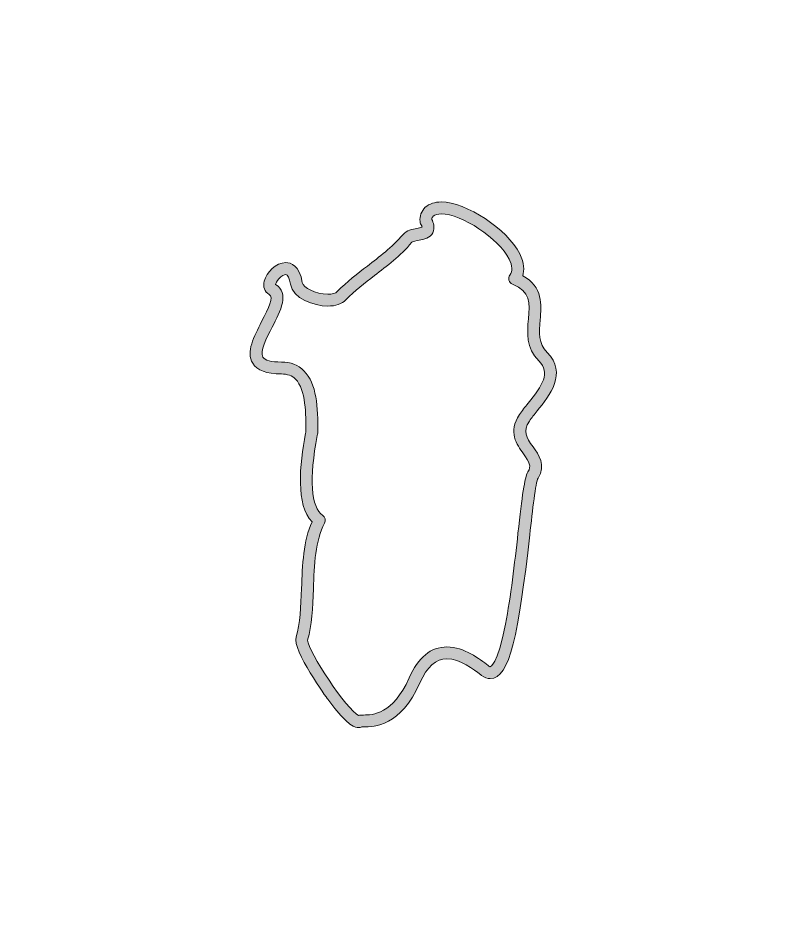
# Model space of a CAD drawing. Header units: inches. Extents: x 6 to 145, y -66 to 97.
# Drawn here: x 5.8 to 61.1, y -48.3 to 16.6 of the extents above; entities that cross this region are included whole.
import ezdxf

# ---------------------------------------------------------------- set-up
doc = ezdxf.new("R2010")
doc.units = ezdxf.units.IN
doc.header["$MEASUREMENT"] = 0
doc.layers.add('Livello 3', color=7, linetype='Continuous')

# ---------------------------------------------------------------- blocks, each defined once
blk = doc.blocks.new('block 2')
at = {"layer": 'Livello 3', "true_color": 0xffffff}
h = blk.add_hatch(color=7, dxfattribs=at)
h.dxf.hatch_style = 2
edge = h.paths.add_edge_path()
edge.add_spline(control_points=[(42.932, -11.484), (43.802, -10.409), (45.116, -8.786), (43.632, -7.31), (42.999, -6.68), (43.065, -5.896), (43.142, -4.987), (43.232, -3.923), (43.342, -2.619), (41.889, -1.828), (42.013, -1.443), (42.014, -0.923), (41.676, -0.256), (40.781, 1.511), (37.837, 3.451), (36.052, 3.451), (35.589, 3.451), (35.212, 3.328), (34.914, 3.069), (34.63, 2.793), (34.499, 2.441), (34.536, 2.051), (34.541, 1.996), (34.557, 1.944), (34.582, 1.896), (34.65, 1.765), (34.674, 1.684), (34.683, 1.641), (34.599, 1.607), (34.426, 1.576), (34.316, 1.556), (33.988, 1.497), (33.58, 1.423), (33.318, 1.125), (32.505, 0.195), (31.623, -0.48), (30.769, -1.134), (30.053, -1.682), (29.313, -2.249), (28.613, -2.963), (28.499, -3.079), (28.245, -3.148), (27.934, -3.148), (27.069, -3.148), (26.154, -2.671), (26.102, -2.315), (25.924, -1.075), (25.288, -0.89), (24.924, -0.89), (24.235, -0.89), (23.541, -1.589), (23.38, -2.214), (23.276, -2.619), (23.412, -2.981), (23.734, -3.158), (24.077, -3.347), (23.711, -4.121), (23.196, -5.112), (22.641, -6.18), (22.068, -7.284), (22.556, -8.089), (22.869, -8.604), (23.541, -8.855), (24.609, -8.855), (25.041, -8.855), (25.373, -8.978), (25.626, -9.231), (26.367, -9.973), (26.371, -11.779), (26.37, -12.991), (26.365, -13.016), (26.358, -13.054), (26.348, -13.103), (25.901, -15.381), (25.644, -18.244), (26.803, -19.438), (26.186, -20.78), (26.117, -22.522), (26.051, -24.21), (26, -25.508), (25.952, -26.734), (25.662, -27.671), (25.363, -28.634), (27.903, -32.097), (27.929, -32.131), (29.426, -34.162), (29.924, -34.163), (30.136, -34.163), (30.219, -34.163), (30.298, -34.147), (30.371, -34.116), (30.406, -34.114), (30.451, -34.114), (30.504, -34.114), (31.228, -34.106), (33.151, -34.084), (34.533, -30.95), (35.04, -29.799), (35.673, -29.239), (36.467, -29.239), (37.395, -29.239), (38.375, -29.993), (38.901, -30.398), (38.901, -30.398), (38.945, -30.433), (38.945, -30.433), (39.143, -30.584), (39.35, -30.661), (39.561, -30.661), (40.987, -30.661), (41.588, -27.482), (42.395, -20.357), (42.593, -18.605), (42.818, -16.619), (42.984, -16.318), (43.567, -15.374), (43.045, -14.649), (42.625, -14.067), (42.135, -13.385), (41.881, -12.963), (42.368, -12.223), (42.513, -12.002), (42.717, -11.75), (42.932, -11.484)], knot_values=[0, 0, 0, 0, 1, 1, 1, 2, 2, 2, 3, 3, 3, 4, 4, 4, 5, 5, 5, 6, 6, 6, 7, 7, 7, 8, 8, 8, 9, 9, 9, 10, 10, 10, 11, 11, 11, 12, 12, 12, 13, 13, 13, 14, 14, 14, 15, 15, 15, 16, 16, 16, 17, 17, 17, 18, 18, 18, 19, 19, 19, 20, 20, 20, 21, 21, 21, 22, 22, 22, 23, 23, 23, 24, 24, 24, 25, 25, 25, 26, 26, 26, 27, 27, 27, 28, 28, 28, 29, 29, 29, 30, 30, 30, 31, 31, 31, 32, 32, 32, 33, 33, 33, 34, 34, 34, 35, 35, 35, 36, 36, 36, 37, 37, 37, 38, 38, 38, 39, 39, 39, 40, 40, 40, 41, 41, 41, 41], degree=3, periodic=1)
edge = h.paths.add_edge_path()
edge.add_spline(control_points=[(41.657, -11.755), (40.826, -13.021), (41.467, -13.913), (41.936, -14.563), (42.378, -15.178), (42.521, -15.45), (42.261, -15.871), (42.011, -16.277), (41.854, -17.582), (41.55, -20.261), (41.308, -22.397), (41.034, -24.817), (40.655, -26.759), (40.075, -29.728), (39.566, -29.811), (39.561, -29.811), (39.553, -29.811), (39.519, -29.801), (39.463, -29.758), (39.463, -29.758), (39.419, -29.725), (39.419, -29.725), (38.813, -29.258), (37.685, -28.389), (36.467, -28.389), (35.316, -28.389), (34.404, -29.136), (33.755, -30.607), (32.595, -33.24), (31.123, -33.257), (30.494, -33.264), (30.348, -33.265), (30.231, -33.267), (30.125, -33.298), (29.35, -32.933), (26.499, -28.722), (26.482, -27.896), (26.797, -26.857), (26.847, -25.587), (26.9, -24.243), (26.968, -22.52), (27.038, -20.737), (27.705, -19.536), (27.813, -19.342), (27.754, -19.099), (27.569, -18.976), (26.722, -18.412), (26.581, -16.331), (27.182, -13.267), (27.214, -13.104), (27.22, -13.075), (27.22, -13.023), (27.222, -11.234), (27.147, -9.551), (26.227, -8.63), (25.813, -8.215), (25.268, -8.005), (24.609, -8.005), (23.894, -8.005), (23.423, -7.878), (23.283, -7.648), (23.042, -7.252), (23.546, -6.282), (23.95, -5.504), (24.545, -4.359), (25.218, -3.064), (24.199, -2.445), (24.214, -2.371), (24.274, -2.219), (24.429, -2.045), (24.618, -1.834), (24.813, -1.739), (24.924, -1.739), (25.068, -1.739), (25.2, -2.013), (25.261, -2.436), (25.406, -3.442), (26.934, -3.998), (27.934, -3.998), (28.493, -3.998), (28.937, -3.846), (29.219, -3.558), (29.878, -2.887), (30.562, -2.363), (31.286, -1.809), (32.172, -1.13), (33.088, -0.428), (33.958, 0.565), (34.023, 0.639), (34.29, 0.688), (34.467, 0.72), (34.824, 0.784), (35.267, 0.864), (35.459, 1.255), (35.63, 1.603), (35.478, 1.996), (35.38, 2.2), (35.384, 2.299), (35.421, 2.377), (35.488, 2.443), (35.61, 2.548), (35.8, 2.601), (36.052, 2.601), (37.528, 2.601), (40.166, 0.844), (40.918, -0.64), (41.158, -1.115), (41.176, -1.498), (40.972, -1.777), (40.894, -1.883), (40.87, -2.018), (40.906, -2.145), (40.942, -2.271), (41.034, -2.374), (41.156, -2.423), (42.461, -2.946), (42.391, -3.772), (42.295, -4.916), (42.212, -5.894), (42.119, -7.003), (43.033, -7.913), (43.907, -8.783), (43.299, -9.68), (42.272, -10.949), (42.042, -11.232), (41.826, -11.5), (41.657, -11.755)], knot_values=[0, 0, 0, 0, 1, 1, 1, 2, 2, 2, 3, 3, 3, 4, 4, 4, 5, 5, 5, 6, 6, 6, 7, 7, 7, 8, 8, 8, 9, 9, 9, 10, 10, 10, 11, 11, 11, 12, 12, 12, 13, 13, 13, 14, 14, 14, 15, 15, 15, 16, 16, 16, 17, 17, 17, 18, 18, 18, 19, 19, 19, 20, 20, 20, 21, 21, 21, 22, 22, 22, 23, 23, 23, 24, 24, 24, 25, 25, 25, 26, 26, 26, 27, 27, 27, 28, 28, 28, 29, 29, 29, 30, 30, 30, 31, 31, 31, 32, 32, 32, 33, 33, 33, 34, 34, 34, 35, 35, 35, 36, 36, 36, 37, 37, 37, 38, 38, 38, 39, 39, 39, 40, 40, 40, 41, 41, 41, 42, 42, 42, 42], degree=3, periodic=1)
at = {"layer": 'Livello 3', "lineweight": 0}
for points, knots in [([(139.927, -8.706), (139.761, -8.565), (139.385, -8.09), (139.021, -7.63), (137.702, -5.963), (137.01, -5.188), (136.411, -5.28), (134.853, -5.517), (131.525, -3.138), (130.241, -2.014), (128.304, -0.318), (126.272, 0.563), (124.122, 1.495), (123.579, 1.73), (123.024, 1.971), (122.457, 2.23), (121.745, 2.556), (120.96, 2.865), (120.13, 3.192), (118.137, 3.976), (115.879, 4.865), (114.474, 6.127), (114.064, 6.496), (113.868, 6.816), (113.891, 7.079), (113.934, 7.564), (114.742, 8.064), (115.455, 8.505), (116.176, 8.952), (116.858, 9.373), (117.178, 9.945), (117.659, 10.804), (117.706, 11.555), (117.317, 12.175), (116.111, 14.096), (110.984, 13.949), (106.274, 13.662), (105.461, 13.612), (104.816, 13.573), (104.508, 13.583), (104.427, 13.585), (104.35, 13.578), (104.275, 13.566), (103.454, 14.412), (102.541, 14.864), (101.578, 15.336), (101.257, 15.493), (100.929, 15.653), (100.594, 15.835), (100.318, 15.983), (100.268, 16.144), (100.184, 16.411), (100.066, 16.79), (99.904, 17.309), (99.043, 17.607), (97.821, 18.031), (95.858, 20.2), (94.803, 21.366), (94.666, 21.518), (94.539, 21.658), (94.425, 21.783), (92.204, 24.205), (91.334, 27.126), (90.413, 30.219), (89.926, 31.855), (89.423, 33.547), (88.701, 35.168), (88.658, 35.264), (88.571, 35.543), (88.478, 35.838), (87.914, 37.64), (87.23, 39.603), (86.245, 40.08), (85.963, 40.216), (85.665, 40.231), (85.384, 40.124), (84.155, 39.654), (82.366, 41.436), (80.928, 42.867), (80.036, 43.757), (79.265, 44.525), (78.584, 44.871), (76.78, 45.787), (73.691, 47.709), (73.261, 50.293), (73.208, 50.612), (73.077, 51.122), (72.91, 51.768), (72.492, 53.391), (71.798, 56.097), (71.902, 57.794), (72.163, 57.133), (72.473, 56.617), (73.008, 56.582), (73.571, 56.546), (74.07, 57.057), (74.682, 58.293), (75.67, 60.289), (74.852, 61.221), (74.06, 62.122), (73.571, 62.679), (73.065, 63.255), (72.824, 64.172), (72.111, 66.885), (75.08, 68.209), (77.7, 69.376), (78.445, 69.708), (79.147, 70.023), (79.728, 70.354), (79.937, 70.38), (80.131, 70.435), (80.31, 70.516), (80.347, 70.518), (80.384, 70.521), (80.421, 70.534), (80.504, 70.561), (80.567, 70.617), (80.617, 70.681), (81.029, 70.943), (81.372, 71.311), (81.689, 71.655), (81.901, 71.886), (82.101, 72.104), (82.287, 72.262), (82.29, 72.262), (82.292, 72.262), (82.294, 72.262), (82.455, 72.262), (82.884, 71.877), (83.091, 71.691), (83.39, 71.424), (83.647, 71.193), (83.911, 71.119), (84.543, 70.944), (85.114, 71.285), (85.573, 71.559), (85.979, 71.802), (86.259, 71.955), (86.452, 71.872), (86.649, 71.787), (86.763, 71.435), (86.874, 71.094), (87.019, 70.647), (87.184, 70.139), (87.655, 69.954), (88.001, 69.817), (88.42, 69.747), (88.845, 69.747), (89.643, 69.747), (90.461, 69.995), (90.84, 70.513), (91.058, 70.811), (91.314, 71.445), (90.582, 72.343), (90.151, 72.873), (89.63, 73.306), (89.126, 73.724), (88.581, 74.176), (88.067, 74.603), (87.67, 75.134), (87.376, 75.527), (87.454, 75.802), (87.618, 76.253), (87.735, 76.576), (87.881, 76.978), (87.674, 77.383), (87.543, 77.64), (87.294, 77.847), (86.893, 78.024), (86.976, 78.1), (87.066, 78.177), (87.157, 78.256), (87.796, 78.81), (88.592, 79.5), (88.436, 80.424), (88.259, 81.475), (87.188, 81.624), (86.406, 81.733), (85.972, 81.794), (85.485, 81.861), (85.321, 82.049), (85.438, 82.29), (86.106, 82.813), (86.556, 83.166), (87.61, 83.993), (88.805, 84.931), (88.839, 85.952), (88.86, 86.599), (88.897, 87.682), (74.486, 89.457), (74.204, 89.492), (73.996, 89.518), (73.877, 89.533), (73.864, 89.535), (73.853, 89.53), (73.84, 89.531), (73.814, 89.711), (73.761, 89.89), (73.678, 90.063), (73.334, 90.783), (72.723, 91.415), (72.185, 91.973), (71.758, 92.415), (71.354, 92.833), (71.158, 93.21), (71.044, 93.429), (70.994, 93.558), (70.973, 93.629), (70.985, 93.635), (70.998, 93.64), (71.011, 93.646), (71.296, 93.779), (71.825, 94.027), (72.04, 94.966), (72.195, 95.641), (71.961, 96.01), (71.738, 96.201), (71.121, 96.726), (69.859, 96.561), (67.643, 95.665), (67.643, 95.665), (67.498, 95.607), (67.498, 95.607), (66.307, 95.155), (62.068, 94.751), (61.344, 94.704), (60.651, 95.068), (59.994, 95.158), (59.393, 94.972), (58.181, 94.597), (57.511, 93.234), (56.972, 92.139), (56.829, 91.849), (56.694, 91.575), (56.57, 91.368), (56.389, 91.065), (56.244, 91.036), (56.196, 91.027), (55.853, 90.958), (55.263, 91.407), (54.744, 91.801), (53.894, 92.446), (52.836, 93.249), (51.842, 92.594), (51.708, 92.506), (51.466, 92.538), (51.21, 92.571), (50.765, 92.63), (49.937, 92.74), (49.705, 91.749), (49.677, 91.631), (49.47, 91.157), (49.286, 90.738), (48.858, 89.76), (48.563, 89.046), (48.391, 88.513), (47.633, 88.994), (46.974, 89.097), (46.433, 88.81), (45.242, 88.178), (45.172, 85.876), (45.172, 84.444), (44.24, 84.465), (42.912, 83.984), (41.514, 83.43), (41.278, 83.336), (41.014, 83.232), (40.894, 83.193), (40.179, 83.368), (40.114, 83.751), (40.049, 84.506), (39.971, 85.414), (39.864, 86.653), (37.544, 86.653), (37.518, 86.653), (37.491, 86.653), (37.465, 86.652), (36.884, 86.645), (36.45, 86.463), (36.175, 86.112), (35.654, 85.447), (35.9, 84.395), (36.079, 83.627), (36.137, 83.38), (36.192, 83.147), (36.202, 83.004), (36.258, 82.218), (35.607, 81.541), (34.977, 80.886), (34.75, 80.649), (34.536, 80.426), (34.351, 80.195), (33.785, 79.486), (33.421, 78.858), (33.2, 78.299), (33.266, 78.59), (33.265, 78.946), (32.982, 79.311), (32.577, 79.832), (31.797, 79.905), (31.042, 79.975), (30.7, 80.007), (30.064, 80.066), (29.976, 80.192), (29.861, 80.837), (29.426, 81.244), (29.077, 81.572), (28.632, 81.989), (28.473, 82.181), (28.57, 82.55), (28.623, 82.753), (29.071, 84.568), (28.237, 85.512), (27.999, 85.781), (27.559, 86.081), (26.804, 85.979), (25.547, 85.809), (23.23, 83.105), (22.799, 81.82), (22.644, 81.359), (22.686, 81.006), (22.925, 80.769), (23.124, 80.571), (23.138, 80.427), (23.131, 80.335), (23.093, 79.791), (22.114, 79.063), (21.399, 78.531), (20.865, 78.135), (20.423, 77.803), (20.182, 77.471), (19.759, 77.719), (19.167, 77.912), (18.322, 78.049), (17.592, 78.169), (16.578, 77.726), (15.506, 77.259), (14.297, 76.732), (12.792, 76.076), (12.373, 76.674), (12.191, 76.934), (11.733, 77.304), (10.714, 76.873), (9.366, 76.302), (7.539, 74.552), (7.778, 73.303), (7.939, 72.465), (10.442, 68.46), (11.145, 68.102), (11.692, 67.825), (11.967, 67.533), (11.964, 67.236), (11.95, 66.021), (8.34, 64.287), (6.981, 63.635), (6.025, 63.176), (5.878, 63.105), (5.799, 62.878), (5.761, 62.771), (5.768, 62.644), (5.818, 62.542), (5.942, 62.289), (6.069, 62.003), (6.203, 61.702), (6.936, 60.054), (7.94, 57.796), (9.915, 57.667), (10.09, 57.655), (10.125, 57.591), (10.154, 57.509), (10.391, 56.822), (9.512, 55.004), (9.225, 54.747), (7.746, 53.475), (9.061, 50.569), (9.978, 48.95), (10.618, 47.818), (12.226, 46.739), (13.977, 46.263), (15.362, 45.888), (16.608, 45.961), (17.485, 46.469), (17.587, 46.528), (17.669, 46.57), (17.733, 46.599), (17.587, 46.045), (16.915, 44.875), (16.672, 44.635), (15.812, 43.788), (15.494, 42.671), (15.861, 41.791), (16.201, 40.973), (17.058, 40.513), (18.211, 40.524), (20.299, 40.548), (23.945, 42.764), (25.437, 44.917), (26.067, 45.826), (26.642, 46.306), (27.15, 46.73), (27.773, 47.25), (28.311, 47.7), (28.506, 48.661), (28.928, 50.741), (31.291, 50.66), (33.529, 50.311), (33.783, 50.241), (35.242, 49.411), (36.529, 48.679), (40.207, 46.586), (43.095, 44.985), (44.018, 44.985), (44.022, 44.985), (44.027, 44.985), (44.031, 44.985), (46.075, 45.021), (46.658, 42.923), (47.341, 39.724), (47.692, 38.079), (48.023, 36.525), (48.751, 35.544), (49.554, 34.463), (49.607, 32.592), (49.654, 30.942), (49.711, 28.957), (49.764, 27.082), (51.282, 27.082), (53.085, 27.082), (56.614, 22.659), (56.755, 20.223), (56.795, 19.521), (57.003, 19.048), (57.389, 18.777), (58.002, 18.349), (58.845, 18.602), (59.589, 18.826), (60.05, 18.965), (60.573, 19.123), (60.82, 19.033), (62.868, 18.299), (63.563, 17.05), (64.444, 15.469), (64.721, 14.972), (65.007, 14.459), (65.357, 13.918), (65.718, 13.359), (66.526, 12.946), (67.381, 12.509), (68.151, 12.116), (68.947, 11.709), (69.379, 11.22), (69.526, 11.054), (69.613, 10.665), (69.689, 10.322), (69.799, 9.827), (69.902, 9.359), (70.228, 9.088), (70.591, 8.786), (70.927, 8.527), (71.253, 8.276), (72.098, 7.624), (72.828, 7.062), (73.609, 6.048), (74.667, 4.675), (75.229, 4.27), (76.775, 3.765), (77.008, 3.69), (77.558, 3.13), (78, 2.68), (78.972, 1.691), (79.978, 0.665), (80.843, 0.895), (81.371, 1.035), (81.74, 1.293), (82.066, 1.52), (82.561, 1.866), (82.888, 2.095), (83.651, 1.846), (83.949, 1.748), (84.249, 1.539), (84.539, 1.336), (85.244, 0.843), (86.208, 0.169), (87.332, 1.339), (87.383, 1.393), (87.408, 1.389), (87.437, 1.385), (87.825, 1.328), (88.654, 0.538), (90.398, -2.898), (90.511, -3.122), (90.597, -3.291), (90.649, -3.383), (90.84, -3.721), (90.905, -4.071), (90.968, -4.409), (91.051, -4.86), (91.138, -5.326), (91.557, -5.586), (91.927, -5.816), (92.436, -5.814), (93.259, -5.581), (93.445, -5.528), (93.607, -5.479), (93.75, -5.437), (94.113, -5.328), (94.397, -5.24), (94.494, -5.274), (94.601, -5.31), (94.802, -5.557), (95.081, -5.899), (95.086, -5.905), (95.091, -5.911), (95.096, -5.918), (94.422, -6.306), (93.763, -6.839), (93.873, -7.5), (93.967, -8.07), (94.593, -8.45), (95.683, -8.599), (97.022, -8.781), (99.171, -8.566), (99.978, -7.587), (100.404, -8.109), (101.156, -9.533), (101.294, -9.868), (101.531, -10.5), (101.468, -10.594), (101.236, -10.945), (101.11, -11.135), (100.953, -11.372), (100.806, -11.73), (100.553, -12.344), (100.533, -12.892), (100.744, -13.358), (101.139, -14.23), (102.205, -14.595), (103.235, -14.949), (103.856, -15.162), (104.499, -15.382), (104.806, -15.676), (104.873, -15.74), (105.002, -15.941), (105.117, -16.12), (105.541, -16.779), (106.121, -17.683), (107.014, -17.738), (107.542, -17.77), (108.069, -17.485), (108.568, -16.887), (108.738, -16.684), (109.064, -16.353), (109.317, -16.417), (110.197, -16.638), (110.866, -19.89), (111.117, -21.114), (111.219, -21.611), (111.293, -21.97), (111.36, -22.167), (111.505, -22.601), (111.8, -23.372), (112.14, -24.265), (112.849, -26.121), (113.818, -28.663), (113.961, -29.53), (113.99, -29.707), (114.113, -29.959), (114.415, -30.561), (114.854, -31.44), (116.022, -33.774), (115.659, -34.367), (115.642, -34.395), (115.597, -34.467), (115.37, -34.469), (115.207, -34.47), (115.062, -34.47), (114.931, -34.47), (113.767, -34.466), (113.567, -34.501), (112.056, -35.397), (111.699, -35.609), (111.219, -35.948), (111.162, -36.445), (111.104, -36.936), (111.462, -37.28), (111.778, -37.585), (111.999, -37.798), (112.228, -38.019), (112.236, -38.209), (112.291, -39.521), (111.544, -40.069), (110.679, -40.703), (110.137, -41.101), (109.577, -41.512), (109.222, -42.132), (108.513, -43.369), (108.751, -45.609), (109.741, -47.025), (110.315, -47.846), (111.075, -48.281), (111.914, -48.281), (112.055, -48.281), (112.199, -48.269), (112.344, -48.244), (115.545, -47.693), (116.104, -46.645), (117.03, -44.909), (117.363, -44.285), (117.74, -43.577), (118.318, -42.737), (118.8, -42.035), (119.39, -41.677), (119.961, -41.331), (120.974, -40.718), (122.021, -40.084), (121.696, -37.709), (121.556, -36.686), (122.205, -34.117), (123.459, -33.292), (123.978, -32.95), (124.531, -32.967), (125.15, -33.34), (125.874, -33.777), (126.708, -33.755), (127.497, -33.28), (128.399, -32.736), (129.071, -31.682), (129.025, -30.881), (129.002, -30.467), (128.784, -30.137), (128.429, -29.974), (127.852, -29.71), (128.042, -28.231), (128.182, -27.151), (128.281, -26.382), (128.367, -25.717), (128.257, -25.265), (127.937, -23.949), (126.134, -23.087), (124.226, -22.173), (122.73, -21.457), (121.036, -20.646), (120.838, -19.821), (120.78, -19.576), (120.861, -19.313), (121.088, -19.018), (121.327, -18.707), (121.645, -17.958), (122.188, -16.661), (123.168, -14.317), (124.993, -9.955), (126.406, -9.651), (126.55, -9.62), (126.749, -9.616), (127.012, -9.861), (127.316, -10.145), (127.591, -10.492), (127.882, -10.86), (128.753, -11.96), (129.742, -13.206), (131.852, -13.067), (132.766, -13.006), (133.782, -13.079), (134.958, -13.288), (135.054, -13.475), (135.207, -13.952), (135.334, -14.345), (135.845, -15.935), (136.619, -18.339), (138.247, -19.323), (139.593, -20.137), (140.449, -20.383), (141.108, -20.147), (141.829, -19.889), (142.091, -19.146), (142.394, -18.287), (142.632, -17.615), (142.901, -16.854), (143.435, -16.171), (145.334, -13.737), (141.615, -10.14), (139.927, -8.706)], [0, 0, 0, 0, 1, 1, 1, 2, 2, 2, 3, 3, 3, 4, 4, 4, 5, 5, 5, 6, 6, 6, 7, 7, 7, 8, 8, 8, 9, 9, 9, 10, 10, 10, 11, 11, 11, 12, 12, 12, 13, 13, 13, 14, 14, 14, 15, 15, 15, 16, 16, 16, 17, 17, 17, 18, 18, 18, 19, 19, 19, 20, 20, 20, 21, 21, 21, 22, 22, 22, 23, 23, 23, 24, 24, 24, 25, 25, 25, 26, 26, 26, 27, 27, 27, 28, 28, 28, 29, 29, 29, 30, 30, 30, 31, 31, 31, 32, 32, 32, 33, 33, 33, 34, 34, 34, 35, 35, 35, 36, 36, 36, 37, 37, 37, 38, 38, 38, 39, 39, 39, 40, 40, 40, 41, 41, 41, 42, 42, 42, 43, 43, 43, 44, 44, 44, 45, 45, 45, 46, 46, 46, 47, 47, 47, 48, 48, 48, 49, 49, 49, 50, 50, 50, 51, 51, 51, 52, 52, 52, 53, 53, 53, 54, 54, 54, 55, 55, 55, 56, 56, 56, 57, 57, 57, 58, 58, 58, 59, 59, 59, 60, 60, 60, 61, 61, 61, 62, 62, 62, 63, 63, 63, 64, 64, 64, 65, 65, 65, 66, 66, 66, 67, 67, 67, 68, 68, 68, 69, 69, 69, 70, 70, 70, 71, 71, 71, 72, 72, 72, 73, 73, 73, 74, 74, 74, 75, 75, 75, 76, 76, 76, 77, 77, 77, 78, 78, 78, 79, 79, 79, 80, 80, 80, 81, 81, 81, 82, 82, 82, 83, 83, 83, 84, 84, 84, 85, 85, 85, 86, 86, 86, 87, 87, 87, 88, 88, 88, 89, 89, 89, 90, 90, 90, 91, 91, 91, 92, 92, 92, 93, 93, 93, 94, 94, 94, 95, 95, 95, 96, 96, 96, 97, 97, 97, 98, 98, 98, 99, 99, 99, 100, 100, 100, 101, 101, 101, 102, 102, 102, 103, 103, 103, 104, 104, 104, 105, 105, 105, 106, 106, 106, 107, 107, 107, 108, 108, 108, 109, 109, 109, 110, 110, 110, 111, 111, 111, 112, 112, 112, 113, 113, 113, 114, 114, 114, 115, 115, 115, 116, 116, 116, 117, 117, 117, 118, 118, 118, 119, 119, 119, 120, 120, 120, 121, 121, 121, 122, 122, 122, 123, 123, 123, 124, 124, 124, 125, 125, 125, 126, 126, 126, 127, 127, 127, 128, 128, 128, 129, 129, 129, 130, 130, 130, 131, 131, 131, 132, 132, 132, 133, 133, 133, 134, 134, 134, 135, 135, 135, 136, 136, 136, 137, 137, 137, 138, 138, 138, 139, 139, 139, 140, 140, 140, 141, 141, 141, 142, 142, 142, 143, 143, 143, 144, 144, 144, 145, 145, 145, 146, 146, 146, 147, 147, 147, 148, 148, 148, 149, 149, 149, 150, 150, 150, 151, 151, 151, 152, 152, 152, 153, 153, 153, 154, 154, 154, 155, 155, 155, 156, 156, 156, 157, 157, 157, 158, 158, 158, 159, 159, 159, 160, 160, 160, 161, 161, 161, 162, 162, 162, 163, 163, 163, 164, 164, 164, 165, 165, 165, 166, 166, 166, 167, 167, 167, 168, 168, 168, 169, 169, 169, 170, 170, 170, 171, 171, 171, 172, 172, 172, 173, 173, 173, 174, 174, 174, 175, 175, 175, 176, 176, 176, 177, 177, 177, 178, 178, 178, 179, 179, 179, 180, 180, 180, 181, 181, 181, 182, 182, 182, 183, 183, 183, 184, 184, 184, 185, 185, 185, 186, 186, 186, 187, 187, 187, 188, 188, 188, 189, 189, 189, 190, 190, 190, 191, 191, 191, 192, 192, 192, 193, 193, 193, 194, 194, 194, 195, 195, 195, 196, 196, 196, 197, 197, 197, 198, 198, 198, 199, 199, 199, 200, 200, 200, 201, 201, 201, 202, 202, 202, 203, 203, 203, 204, 204, 204, 205, 205, 205, 206, 206, 206, 207, 207, 207, 208, 208, 208, 209, 209, 209, 210, 210, 210, 211, 211, 211, 212, 212, 212, 213, 213, 213, 214, 214, 214, 215, 215, 215, 216, 216, 216, 217, 217, 217, 218, 218, 218, 219, 219, 219, 220, 220, 220, 221, 221, 221, 222, 222, 222, 223, 223, 223, 224, 224, 224, 225, 225, 225, 226, 226, 226, 227, 227, 227, 227]), ([(42.932, -11.484), (43.802, -10.409), (45.116, -8.786), (43.632, -7.31), (42.999, -6.68), (43.065, -5.896), (43.142, -4.987), (43.232, -3.923), (43.342, -2.619), (41.889, -1.828), (42.013, -1.443), (42.014, -0.923), (41.676, -0.256), (40.781, 1.511), (37.837, 3.451), (36.052, 3.451), (35.589, 3.451), (35.212, 3.328), (34.914, 3.069), (34.63, 2.793), (34.499, 2.441), (34.536, 2.051), (34.541, 1.996), (34.557, 1.944), (34.582, 1.896), (34.65, 1.765), (34.674, 1.684), (34.683, 1.641), (34.599, 1.607), (34.426, 1.576), (34.316, 1.556), (33.988, 1.497), (33.58, 1.423), (33.318, 1.125), (32.505, 0.195), (31.623, -0.48), (30.769, -1.134), (30.053, -1.682), (29.313, -2.249), (28.613, -2.963), (28.499, -3.079), (28.245, -3.148), (27.934, -3.148), (27.069, -3.148), (26.154, -2.671), (26.102, -2.315), (25.924, -1.075), (25.288, -0.89), (24.924, -0.89), (24.235, -0.89), (23.541, -1.589), (23.38, -2.214), (23.276, -2.619), (23.412, -2.981), (23.734, -3.158), (24.077, -3.347), (23.711, -4.121), (23.196, -5.112), (22.641, -6.18), (22.068, -7.284), (22.556, -8.089), (22.869, -8.604), (23.541, -8.855), (24.609, -8.855), (25.041, -8.855), (25.373, -8.978), (25.626, -9.231), (26.367, -9.973), (26.371, -11.779), (26.37, -12.991), (26.365, -13.016), (26.358, -13.054), (26.348, -13.103), (25.901, -15.381), (25.644, -18.244), (26.803, -19.438), (26.186, -20.78), (26.117, -22.522), (26.051, -24.21), (26, -25.508), (25.952, -26.734), (25.662, -27.671), (25.363, -28.634), (27.903, -32.097), (27.929, -32.131), (29.426, -34.162), (29.924, -34.163), (30.136, -34.163), (30.219, -34.163), (30.298, -34.147), (30.371, -34.116), (30.406, -34.114), (30.451, -34.114), (30.504, -34.114), (31.228, -34.106), (33.151, -34.084), (34.533, -30.95), (35.04, -29.799), (35.673, -29.239), (36.467, -29.239), (37.395, -29.239), (38.375, -29.993), (38.901, -30.398), (38.901, -30.398), (38.945, -30.433), (38.945, -30.433), (39.143, -30.584), (39.35, -30.661), (39.561, -30.661), (40.987, -30.661), (41.588, -27.482), (42.395, -20.357), (42.593, -18.605), (42.818, -16.619), (42.984, -16.318), (43.567, -15.374), (43.045, -14.649), (42.625, -14.067), (42.135, -13.385), (41.881, -12.963), (42.368, -12.223), (42.513, -12.002), (42.717, -11.75), (42.932, -11.484)], [0, 0, 0, 0, 1, 1, 1, 2, 2, 2, 3, 3, 3, 4, 4, 4, 5, 5, 5, 6, 6, 6, 7, 7, 7, 8, 8, 8, 9, 9, 9, 10, 10, 10, 11, 11, 11, 12, 12, 12, 13, 13, 13, 14, 14, 14, 15, 15, 15, 16, 16, 16, 17, 17, 17, 18, 18, 18, 19, 19, 19, 20, 20, 20, 21, 21, 21, 22, 22, 22, 23, 23, 23, 24, 24, 24, 25, 25, 25, 26, 26, 26, 27, 27, 27, 28, 28, 28, 29, 29, 29, 30, 30, 30, 31, 31, 31, 32, 32, 32, 33, 33, 33, 34, 34, 34, 35, 35, 35, 36, 36, 36, 37, 37, 37, 38, 38, 38, 39, 39, 39, 40, 40, 40, 41, 41, 41, 41]), ([(41.657, -11.755), (40.826, -13.021), (41.467, -13.913), (41.936, -14.563), (42.378, -15.178), (42.521, -15.45), (42.261, -15.871), (42.011, -16.277), (41.854, -17.582), (41.55, -20.261), (41.308, -22.397), (41.034, -24.817), (40.655, -26.759), (40.075, -29.728), (39.566, -29.811), (39.561, -29.811), (39.553, -29.811), (39.519, -29.801), (39.463, -29.758), (39.463, -29.758), (39.419, -29.725), (39.419, -29.725), (38.813, -29.258), (37.685, -28.389), (36.467, -28.389), (35.316, -28.389), (34.404, -29.136), (33.755, -30.607), (32.595, -33.24), (31.123, -33.257), (30.494, -33.264), (30.348, -33.265), (30.231, -33.267), (30.125, -33.298), (29.35, -32.933), (26.499, -28.722), (26.482, -27.896), (26.797, -26.857), (26.847, -25.587), (26.9, -24.243), (26.968, -22.52), (27.038, -20.737), (27.705, -19.536), (27.813, -19.342), (27.754, -19.099), (27.569, -18.976), (26.722, -18.412), (26.581, -16.331), (27.182, -13.267), (27.214, -13.104), (27.22, -13.075), (27.22, -13.023), (27.222, -11.234), (27.147, -9.551), (26.227, -8.63), (25.813, -8.215), (25.268, -8.005), (24.609, -8.005), (23.894, -8.005), (23.423, -7.878), (23.283, -7.648), (23.042, -7.252), (23.546, -6.282), (23.95, -5.504), (24.545, -4.359), (25.218, -3.064), (24.199, -2.445), (24.214, -2.371), (24.274, -2.219), (24.429, -2.045), (24.618, -1.834), (24.813, -1.739), (24.924, -1.739), (25.068, -1.739), (25.2, -2.013), (25.261, -2.436), (25.406, -3.442), (26.934, -3.998), (27.934, -3.998), (28.493, -3.998), (28.937, -3.846), (29.219, -3.558), (29.878, -2.887), (30.562, -2.363), (31.286, -1.809), (32.172, -1.13), (33.088, -0.428), (33.958, 0.565), (34.023, 0.639), (34.29, 0.688), (34.467, 0.72), (34.824, 0.784), (35.267, 0.864), (35.459, 1.255), (35.63, 1.603), (35.478, 1.996), (35.38, 2.2), (35.384, 2.299), (35.421, 2.377), (35.488, 2.443), (35.61, 2.548), (35.8, 2.601), (36.052, 2.601), (37.528, 2.601), (40.166, 0.844), (40.918, -0.64), (41.158, -1.115), (41.176, -1.498), (40.972, -1.777), (40.894, -1.883), (40.87, -2.018), (40.906, -2.145), (40.942, -2.271), (41.034, -2.374), (41.156, -2.423), (42.461, -2.946), (42.391, -3.772), (42.295, -4.916), (42.212, -5.894), (42.119, -7.003), (43.033, -7.913), (43.907, -8.783), (43.299, -9.68), (42.272, -10.949), (42.042, -11.232), (41.826, -11.5), (41.657, -11.755)], [0, 0, 0, 0, 1, 1, 1, 2, 2, 2, 3, 3, 3, 4, 4, 4, 5, 5, 5, 6, 6, 6, 7, 7, 7, 8, 8, 8, 9, 9, 9, 10, 10, 10, 11, 11, 11, 12, 12, 12, 13, 13, 13, 14, 14, 14, 15, 15, 15, 16, 16, 16, 17, 17, 17, 18, 18, 18, 19, 19, 19, 20, 20, 20, 21, 21, 21, 22, 22, 22, 23, 23, 23, 24, 24, 24, 25, 25, 25, 26, 26, 26, 27, 27, 27, 28, 28, 28, 29, 29, 29, 30, 30, 30, 31, 31, 31, 32, 32, 32, 33, 33, 33, 34, 34, 34, 35, 35, 35, 36, 36, 36, 37, 37, 37, 38, 38, 38, 39, 39, 39, 40, 40, 40, 41, 41, 41, 42, 42, 42, 42])]:
    blk.add_open_spline(points, degree=3, knots=knots, dxfattribs=at)

msp = doc.modelspace()

# ---------------------------------------------------------------- block references
at = {"layer": 'Livello 3'}
msp.add_blockref('block 2', (0, 0), dxfattribs=at)

doc.saveas('drawing.dxf')
